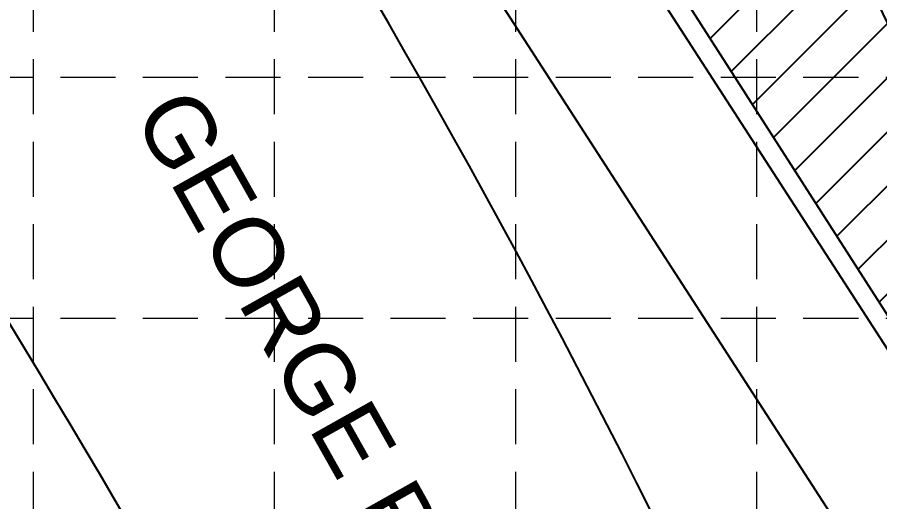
# Model space of a CAD drawing. Header units: feet. Extents: x 2175025 to 2179063, y 467811 to 470338.
# Drawn here: x 2176157.5 to 2176382.8, y 469530.4 to 469657 of the extents above; entities that cross this region are included whole.
import ezdxf
from ezdxf.enums import TextEntityAlignment as Align

# ---------------------------------------------------------------- set-up
doc = ezdxf.new("R2010")
doc.units = ezdxf.units.FT
doc.header["$LTSCALE"] = 0.5
doc.header["$MEASUREMENT"] = 0
doc.linetypes.add('HIDDEN', pattern=[0.375, 0.25, -0.125])
for name, color, linetype in [('GRID', 254, 'HIDDEN'), ('Road Bush Tollway Approximate', 4, 'CONTINUOUS'), ('TEXT', 2, 'CONTINUOUS'), ('wetlands_formatted', 70, 'CONTINUOUS')]:
    doc.layers.add(name, color=color, linetype=linetype)
doc.styles.add('arial', font='ARIAL.TTF', dxfattribs={"height": 0.1})

msp = doc.modelspace()

# ---------------------------------------------------------------- hatches: boundary and pattern name
at = {"layer": 'wetlands_formatted', "ltscale": 200}
h = msp.add_hatch(dxfattribs=at)
h.set_pattern_fill('ANSI31', color=5, scale=80, style=0)
h.paths.add_polyline_path([(2176609.03, 469306.88), (2176564.47, 469314.62), (2176518.95, 469376.59), (2176465.68, 469463.73), (2176408.54, 469542.16), (2176331.05, 469663.18), (2176267.13, 469763.88), (2176265.19, 469780.34), (2176266.16, 469794.86), (2176273.91, 469802.61), (2176286.5, 469802.61), (2176304.9, 469790.99), (2176316.52, 469794.86), (2176331.05, 469781.31), (2176343.64, 469762.91), (2176346.55, 469750.33), (2176354.3, 469733.87), (2176364.95, 469700.95), (2176370.76, 469684.49), (2176385.29, 469654.47), (2176402.72, 469629.3), (2176424.03, 469607.03), (2176442.44, 469592.5), (2176454.06, 469579.92), (2176464.71, 469565.39), (2176474.4, 469556.68), (2176488.93, 469547), (2176500.55, 469513.11), (2176513.14, 469476.32), (2176539.29, 469422.09), (2176552.85, 469383.37), (2176564.47, 469359.16), (2176572.22, 469348.51), (2176581.91, 469348.51), (2176604.19, 469324.3)])

# ---------------------------------------------------------------- linework, layer by layer
at = {"layer": 'GRID', "color": 252, "linetype": 'HIDDEN', "lineweight": 0, "ltscale": 115}
for p, q in [((2176161.69, 470271.35), (2176161.69, 468066.07)), ((2176224.69, 470271.35), (2176224.69, 468066.07)), ((2176287.69, 470271.35), (2176287.69, 468066.07)), ((2176350.69, 470271.35), (2176350.69, 468066.07)), ((2175090.69, 469641.35), (2178996.69, 469641.35)), ((2175090.69, 469578.35), (2178996.69, 469578.35))]:
    msp.add_line(p, q, dxfattribs=at)
at = {"layer": 'Road Bush Tollway Approximate', "color": 7}
for p, q in [((2176251.49, 469776.85, -18.31), (2176496.37, 469397.34, -18.31)), ((2176221.43, 469757.45, -18.31), (2176466.31, 469377.94, -18.31))]:
    msp.add_line(p, q, dxfattribs=at)
for centre, radius, start, end in [((2173710.8, 468084.01, -18.31), 2864.5, 17.02688, 36.83724), ((2174160.32, 468447.7, -18.31), 2417.51, 21.07137, 34.01696), ((2173390.26, 467884.61, -18.31), 3206.07, 18.66603, 36.25482)]:
    msp.add_arc(centre, radius, start, end, dxfattribs=at)
at = {"layer": 'wetlands_formatted', "color": 5, "ltscale": 200}
msp.add_lwpolyline([(2176408.54, 469542.16), (2176331.05, 469663.18), (2176267.13, 469763.88), (2176265.19, 469780.34), (2176266.16, 469794.86), (2176273.91, 469802.61), (2176286.5, 469802.61), (2176304.9, 469790.99), (2176316.52, 469794.86), (2176331.05, 469781.31), (2176343.64, 469762.91), (2176346.55, 469750.33), (2176354.3, 469733.87), (2176364.95, 469700.95), (2176370.76, 469684.49), (2176385.29, 469654.47)], dxfattribs=at)

# ---------------------------------------------------------------- texts
at = {"layer": 'TEXT', "color": 7, "lineweight": 0, "style": 'arial'}
msp.add_text('GEORGE BUSH TURNPIKE', height=18, rotation=299.356, dxfattribs=at).set_placement((2176274.14, 469495.69, -448), align=Align.MIDDLE_CENTER)

doc.saveas('drawing.dxf')
